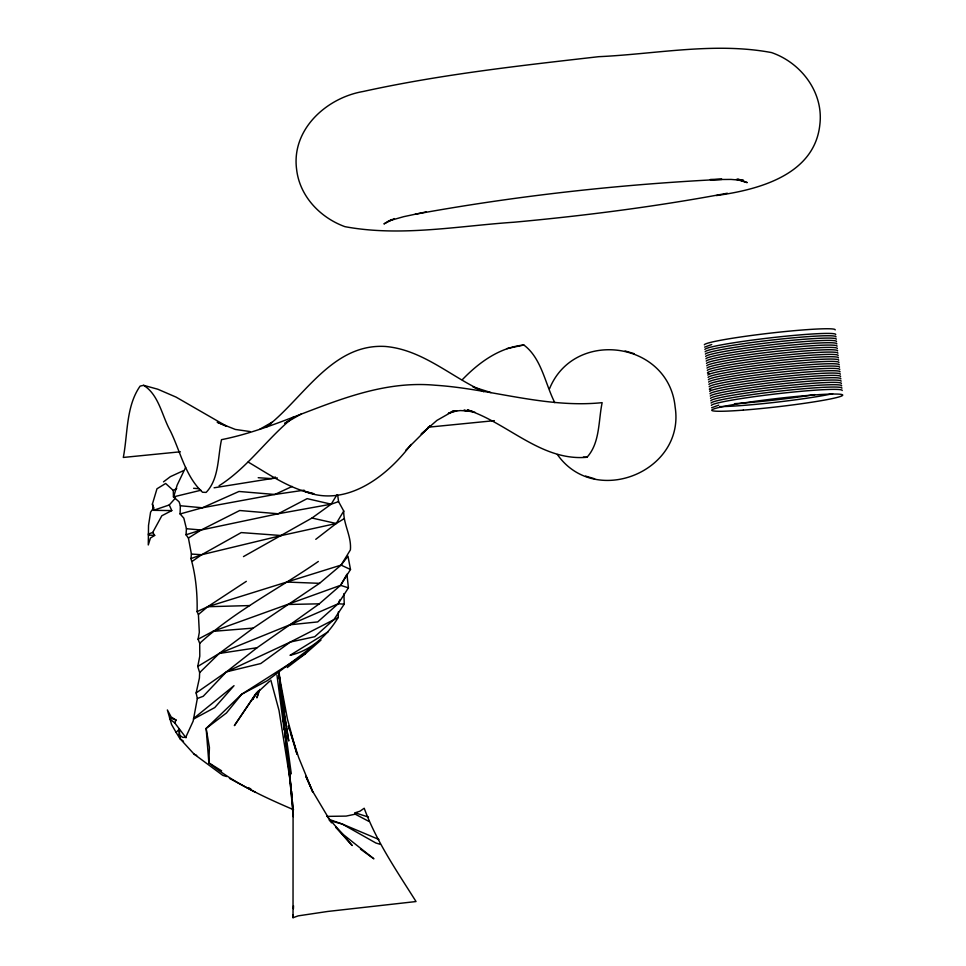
<?xml version="1.0" encoding="UTF-8"?>
<svg xmlns="http://www.w3.org/2000/svg" width="966" height="966" viewBox="0 0 966 966"><rect width="100%" height="100%" fill="white"/><g stroke="black" fill="none" stroke-linecap="round" stroke-linejoin="round"><path stroke-width="1.45" d="M293.205 914.717L293.024 917.7L293.084 810.703L279.609 681.018M226.684 776.543L222.832 775.408L194.057 754.108L179.905 738.543L176.09 732.409L179.302 729.185L179.121 734.885L182.743 737.396L185.738 737.324L193.152 721.131L197.342 698.478L196.134 692.96L199.419 678.06L199.648 672.614L197.74 666.468L219.234 653.451L253.297 628.081L319.529 583.331L341.058 565.11L350.392 549.895C351.66 536.154 343.328 524.309 343.739 511.062L338.559 501.62L337.689 495.075M197.74 666.468L199.793 656.168L199.696 643.32L198.09 639.202L199.322 632.295L198.404 614.485L197.088 611.647C197.523 594.15 195.784 575.253 190.954 558.577L191.413 554.049L188.418 538.038L186.015 534.778L186.438 528.728L183.818 518.126L180.087 513.948L180.34 505.749L179.604 503.346L179.024 501.752L173.445 496.898L173.276 490.474L165.657 483.483L156.975 488.784L152.411 504.059L153.497 510.326L171.779 510.591L169.279 504.964L175.534 497.949M171.779 510.591L161.817 515.772L152.713 532.459L154.681 535.381L150.418 538.062L148.281 544.957L148.523 525.395L150.599 512.101L153.691 507.826L152.411 504.059M293.41 908.74L293.519 905.758M328.126 631.849L290.041 655.31C310.992 650.553 327.353 635.519 338.185 617.491L338.438 611.756M153.691 507.826L153.497 510.326L169.279 504.964M258.96 690.642L256.896 697.887L259.757 689.458M173.952 495.884L177.116 485.186L185.641 467.375M199.648 672.614L219.234 653.451L289.885 624.797L317.693 621.923L338.16 603.774L339.863 599.826M186.027 737.783L174.749 722.894L176.054 720.056L171.115 716.917L167.372 709.95L171.562 724.488L176.09 732.409M549.533 388.718C574.215 328.066 668.81 341.252 675.137 407.072C685.401 471.71 594.851 508.164 557.382 454.515M289.885 624.797L319.311 603.822L340.575 585.324L346.951 574.215L348.412 587.871L338.16 603.774L289.885 624.797L257.065 647.727L226.406 671.865L196.134 692.96M256.714 692.574L252.561 699.613L257.813 691.221M315.761 539.33L336.24 523.487L343.739 511.062M243.468 556.597L311.982 518.03L331.193 504.18L336.82 494.93M198.09 639.202L212.894 631.366L340.575 585.324L350.501 569.481L347.989 556.199L341.058 565.11L207.69 606.72L197.088 611.647M343.92 593.619L344.234 604.148L333.946 619.544L314.747 636.715L290.343 642.028L226.406 671.865L203.222 696.293L197.342 698.478M255.966 693.479L234.376 725.623L255.869 693.974L269.659 681.199M411.081 444.432C386.931 476.6 345.659 508.527 303.457 490.909L313.962 493.807C289.667 488.965 269.128 474.33 248.141 462.05M462.255 379.759C478.798 362.516 499.434 347.482 523.85 345.007C541.6 358.253 545.09 383.659 554.786 402.641M405.732 450.301L430.377 425.74L421.188 434.12L436.922 420.403L451.931 411.866M199.696 643.32C235.281 610.79 278.896 588.837 318.333 561.463M287.24 667.542L305.522 653.632L321.014 640.047L267.22 680.704L241.742 694.216L206.144 728.424L208.861 762.862C234.195 783.354 263.863 796.974 293.592 809.737M472.615 411.383L467.363 409.934C508.044 423.156 541.383 461.35 586.978 457.268C600.091 443.008 598.34 420.802 602.144 402.653C545.705 408.473 491.006 388.815 435.159 385.229C358.869 378.201 293.809 425.354 221.516 439.663C217.712 457.184 219.125 478.967 206.132 492.406L202.534 492.249C185.363 476.419 180.388 451.4 170.366 430.957C161.986 416.105 159.016 394.84 143.608 385.325L140.118 386.098C125.906 406.408 127.874 433.722 123.31 457.449L180.388 451.786M198.404 614.485L207.69 606.72L246.33 581.339M193.502 718.571L234.026 685.679L214.754 707.583L193.55 719.054M163.483 481.865L170.378 476.661L183.419 470.671M219.101 485.741C248.177 467.351 267.473 437.888 294.171 416.672L290.645 419.172M271.386 423.362L266.688 426.755C303.481 398.294 332.05 343.341 385.277 346.456C422.492 349.607 450.953 376.8 483.725 391.616L473.014 386.895L491.006 392.582M288.303 420.85L284.777 423.35L301.03 414.1M192.548 561.125L201.665 554.726L241.222 532.58L281.432 535.538L336.24 523.487L343.679 518.959M188.418 538.038L201.157 529.996L239.701 510.507L278.196 513.767L331.193 504.18L338.559 501.62M388.887 220.816L383.937 223.931L394.406 218.582M305.522 653.632L241.742 694.216L226.442 712.98L206.144 728.424L209.417 747.491L208.861 762.862L221.637 770.832M704.612 347.132L711.737 344.512M711.616 407.761L718.752 405.14M173.276 490.474L176.73 488.47M259.818 429.23L272.315 422.106M338.185 617.491L290.343 642.028L260.76 663.545L226.406 671.865M391.991 219.499L389.419 220.731L403.74 216.662L426.187 211.916M453.187 411.154L448.357 413.388L456.725 410.84M292.167 486.441L274.803 494.471L202.377 507.778L180.087 513.948M275.431 477.059L271.434 478.605L214.09 487.794M148.233 534.126L152.713 532.459M190.954 558.577L201.665 554.726L281.432 535.538M369.012 821.462L355.246 814.181L355.126 812.792L359.92 811.223L364.206 808.252C376.438 841.519 397.062 871.404 416.032 901.544L327.703 911.457L298.204 915.865L293.024 917.7M186.015 534.778L201.157 529.996L278.196 513.767L307.14 498.637L331.193 504.18M173.445 496.898L200.928 490.245M523.85 345.007L506.945 348.605M716.337 195.567C758.201 189.807 814.604 175.075 819.856 124.566C823.744 92.47 801.188 62.79 771.52 52.575C714.574 41.9 655.986 54.072 598.751 56.68C519.865 65.676 440.713 74.418 363.083 91.504C326.363 97.844 291.237 129.565 296.61 169.376C299.605 196.207 320.181 217.676 344.922 226.66C400.6 237.02 458.029 225.984 513.924 222.228C585.408 215.672 656.747 206.495 727.313 193.236M355.246 814.181L346.13 816.101L326.762 816.391M415.211 214.247C516.484 195.748 619.194 184.458 722 179.338L710.227 179.604L731.069 179.422L743.615 180.437L737.964 179.205M455.481 411.045L451.738 411.625L460.275 410.574L467.544 410.924M219.234 653.451L257.065 647.727M304.145 490.185L274.803 494.471L238.988 491.465L202.377 507.778L180.34 505.749M277.314 477.929L271.434 478.605L258.212 477.711M428.023 427.226L494.338 420.657M212.894 631.366L253.297 628.081M207.69 606.72L249.663 605.573M288.689 604.462L319.311 603.822M286.817 582.051L319.529 583.331M148.438 535.079L154.681 535.381M250.037 431.548L235.354 429.447L217.193 422.227L226.563 426.356M583.367 457.063L586.978 457.268M338.16 603.774L344.234 604.148M191.413 554.049L201.665 554.726M193.598 488.289L199.431 488.748M186.438 528.728L201.157 529.996M467.701 410.816L463.825 410.284L475.055 412.313M311.982 518.03L336.24 523.487M143.608 385.325L157.808 389.226L176.041 397.098L226.66 426.26M329.297 820.484L342.242 824.034L378.913 839.49M736.321 179.362L747.225 182.598L737.541 179.229M634.119 353.665L625.099 350.972M585.601 476.093L594.633 478.786M380.326 844.344L375.859 842.992L342.242 824.034L329.539 819.518M355.126 812.792L368.469 817.079M340.575 585.324L348.412 587.871M169.581 717.823L176.054 720.056M341.058 565.11L350.501 569.481M194.057 754.108L196.702 755.448M229.449 778.367L255.495 792.325M248.455 787.568L251.015 789.162M360.499 849.15L373.878 858.822L343.908 835.059L335.733 827.186L352.167 845.528L327.679 817.091M179.121 734.885L179.905 738.543L183.504 741.284M169.618 718.921L174.749 722.894M331.447 822.851L312.356 790.84L305.86 776.326L312.743 791.903L298.711 757.622L288.339 725.78L289.631 730.091M290.5 732.928L297.021 754.265L287.433 719.09L278.655 672.457M270.83 680.124L279.017 710.469L291.201 786.94M282.253 702.379L280.72 693.6L288.749 740.982L279.645 683.034M279.089 677.19L285.042 711.809M276.976 675.198L284.185 730.091M278.788 672.747L280.599 685.8M285.405 730.574L291.285 773.802M278.643 675.596L279.041 678.579M290.211 779.321L281.589 701.859L279.15 672.3M291.986 797.469L288.665 763.768L293.181 816.644M291.611 791.395L292.155 797.348M292.553 801.804L293.241 809.242M279.681 683.65L280.212 690.666L279.645 681.658M179.302 729.185L179.905 738.543M279.089 672.638L279.464 678.651M278.908 672.191L279.162 676.647M293.084 810.703L293.338 815.135M709.998 393.766A65.857 4.13 -6.6 0 1 776.918 381.993A65.857 4.13 -6.6 0 1 840.806 378.889M814.773 394.611A65.857 4.13 -6.6 0 1 734.522 403.679M711.085 403.1A65.857 4.13 -6.6 0 1 777.992 391.315A65.857 4.13 -6.6 0 1 841.881 388.211M710.541 398.427A65.857 4.13 -6.6 0 1 777.461 386.654A65.857 4.13 -6.6 0 1 841.35 383.55M710.771 389.878A65.857 4.13 -6.6 0 1 769.045 378.189A65.857 4.13 -6.6 0 1 840.263 374.228M708.923 384.444A65.857 4.13 -6.6 0 1 775.843 372.659A65.857 4.13 -6.6 0 1 839.732 369.555M708.38 379.783A65.857 4.13 -6.6 0 1 775.3 367.998A65.857 4.13 -6.6 0 1 839.188 364.894M707.849 375.11A65.857 4.13 -6.6 0 1 774.756 363.337A65.857 4.13 -6.6 0 1 838.645 360.233M706.762 365.788A65.857 4.13 -6.6 0 1 773.681 354.015A65.857 4.13 -6.6 0 1 837.57 350.912M707.305 370.449A65.857 4.13 -6.6 0 1 774.225 358.676A65.857 4.13 -6.6 0 1 838.102 355.573M706.231 361.127A65.857 4.13 -6.6 0 1 773.138 349.342A65.857 4.13 -6.6 0 1 837.027 346.239M705.144 351.793A65.857 4.13 -6.6 0 1 772.063 340.02A65.857 4.13 -6.6 0 1 835.952 336.917M705.687 356.466A65.857 4.13 -6.6 0 1 772.607 344.681A65.857 4.13 -6.6 0 1 836.484 341.578M704.335 344.802A65.857 4.13 -6.6 0 1 771.254 333.029A65.857 4.13 -6.6 0 1 835.143 329.925M832.644 393.705A65.857 4.13 -6.6 0 1 719.827 406.601M711.35 405.43A65.857 4.13 -6.6 0 1 778.27 393.645A65.857 4.13 -6.6 0 1 842.159 390.542M710.807 400.757A65.857 4.13 -6.6 0 1 777.727 388.984A65.857 4.13 -6.6 0 1 841.615 385.881M710.276 396.096A65.857 4.13 -6.6 0 1 777.183 384.323A65.857 4.13 -6.6 0 1 841.072 381.22M709.732 391.435A65.857 4.13 -6.6 0 1 776.652 379.662A65.857 4.13 -6.6 0 1 840.541 376.559M709.189 386.774A65.857 4.13 -6.6 0 1 776.109 375.001A65.857 4.13 -6.6 0 1 839.997 371.886M708.658 382.113A65.857 4.13 -6.6 0 1 775.565 370.328A65.857 4.13 -6.6 0 1 839.454 367.225M705.953 358.797A65.857 4.13 -6.6 0 1 772.872 347.011A65.857 4.13 -6.6 0 1 836.761 343.908M708.875 373.564A65.857 4.13 -6.6 0 1 767.161 361.864A65.857 4.13 -6.6 0 1 838.379 357.903M708.114 377.44A65.857 4.13 -6.6 0 1 775.034 365.667A65.857 4.13 -6.6 0 1 838.911 362.564M707.04 368.118A65.857 4.13 -6.6 0 1 773.947 356.345A65.857 4.13 -6.6 0 1 837.836 353.242M706.496 363.457A65.857 4.13 -6.6 0 1 773.416 351.684A65.857 4.13 -6.6 0 1 837.293 348.569M705.422 354.124A65.857 4.13 -6.6 0 1 772.329 342.35A65.857 4.13 -6.6 0 1 836.218 339.247M704.878 349.463A65.857 4.13 -6.6 0 1 771.798 337.689A65.857 4.13 -6.6 0 1 835.675 334.586M286.781 747.479L282.833 715.577L286.781 747.479M743.277 410.127A65.857 4.13 -6.6 0 0 842.69 395.203A65.857 4.13 -6.6 0 0 745.909 402.617A65.857 4.13 -6.6 0 0 743.277 410.127"/></g></svg>
